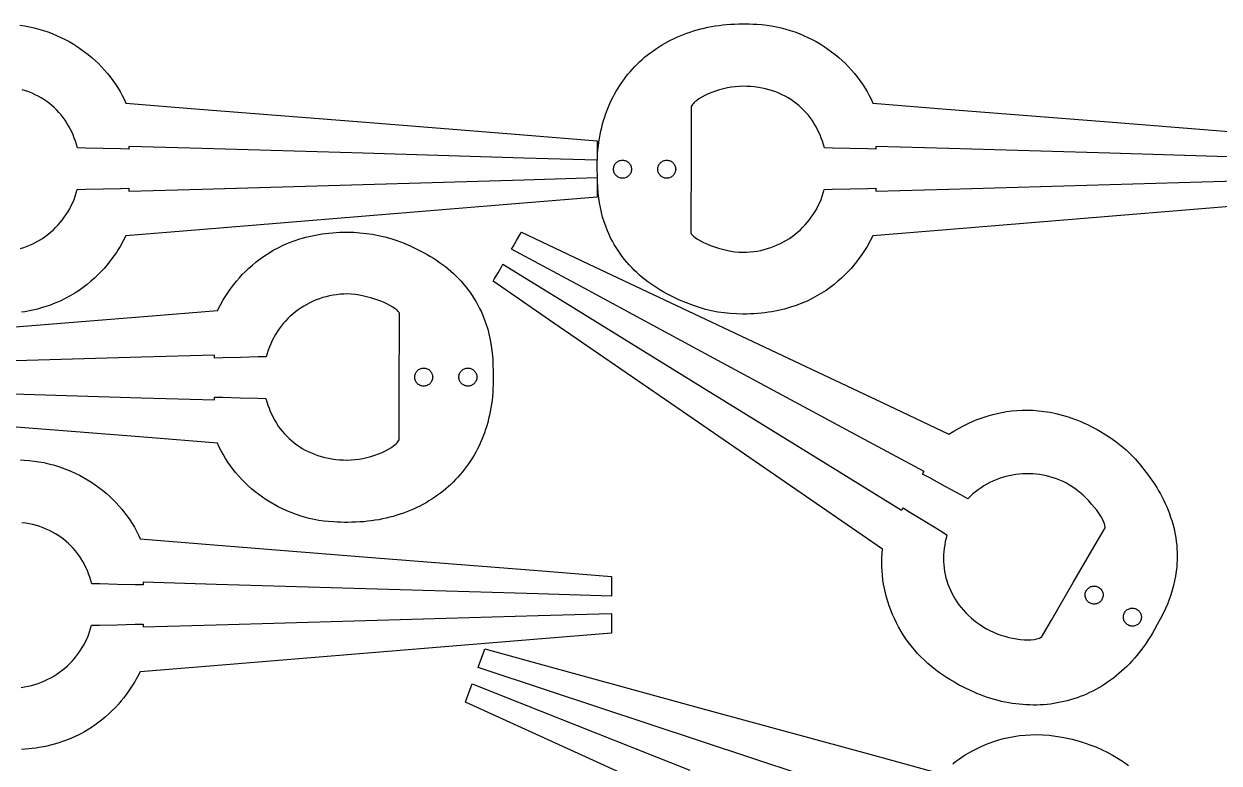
# Model space of a CAD drawing. Extents: x 0 to 1250, y 0 to 2500.
# Drawn here: x 984.1 to 1146.7, y 730.2 to 830.8 of the extents above; entities that cross this region are included whole.
import ezdxf

# ---------------------------------------------------------------- set-up
doc = ezdxf.new("R2010")
doc.units = 0
doc.layers.get('0').update_dxf_attribs({"linetype": 'CONTINUOUS', "lineweight": 25})

msp = doc.modelspace()

# ---------------------------------------------------------------- linework, layer by layer
for points in [[(983.584, 830.573), (984.244, 830.475), (984.895, 830.354), (985.538, 830.211), (986.171, 830.047), (986.795, 829.861), (987.409, 829.655), (988.012, 829.429), (988.605, 829.184), (989.186, 828.919), (989.755, 828.637), (990.312, 828.336), (990.857, 828.019), (991.389, 827.684), (991.907, 827.334), (992.412, 826.967), (992.902, 826.586), (993.377, 826.19), (993.838, 825.78), (994.283, 825.357), (994.712, 824.921), (995.125, 824.472), (995.521, 824.011), (995.899, 823.539), (996.26, 823.057), (996.603, 822.563), (996.928, 822.061), (997.234, 821.549), (997.52, 821.029), (997.787, 820.5), (998.033, 819.964), (1008.05, 819.166), (1030.09, 817.411), (1052.12, 815.656), (1062.14, 814.859), (1062.14, 814.442), (1062.14, 813.526), (1062.14, 812.609), (1062.14, 812.192), (1052.18, 812.488), (1030.28, 813.138), (1008.38, 813.788), (998.425, 814.083), (998.425, 814.024), (998.425, 813.892), (998.426, 813.761), (998.426, 813.702), (997.332, 813.729), (994.926, 813.79), (992.52, 813.851), (991.426, 813.878), (991.303, 814.335), (991.163, 814.784), (991.007, 815.222), (990.835, 815.652), (990.648, 816.071), (990.445, 816.48), (990.228, 816.878), (989.995, 817.265), (989.747, 817.64), (989.485, 818.004), (989.207, 818.356), (988.916, 818.695), (988.611, 819.021), (988.291, 819.333), (987.958, 819.632), (987.611, 819.917), (987.25, 820.188), (986.876, 820.444), (986.49, 820.684), (986.09, 820.909), (985.677, 821.118), (985.252, 821.311), (984.814, 821.488), (984.365, 821.647), (983.903, 821.789)], [(1153.73, 806.336), (1131.69, 804.527), (1109.65, 802.719), (1099.63, 801.897), (1099.28, 801.219), (1098.85, 800.466), (1098.6, 800.068), (1098.34, 799.656), (1098.05, 799.235), (1097.74, 798.804), (1097.41, 798.368), (1097.05, 797.927), (1096.67, 797.484), (1096.26, 797.041), (1095.83, 796.599), (1095.37, 796.162), (1094.89, 795.73), (1094.38, 795.306), (1093.84, 794.892), (1093.27, 794.49), (1092.67, 794.102), (1092.04, 793.73), (1091.39, 793.376), (1090.7, 793.042), (1089.98, 792.73), (1089.22, 792.443), (1088.44, 792.181), (1087.62, 791.948), (1086.76, 791.746), (1085.88, 791.575), (1085.42, 791.503), (1084.95, 791.439), (1084.48, 791.384), (1083.99, 791.339), (1083.5, 791.303), (1083, 791.278), (1082.48, 791.262), (1081.96, 791.257), (1081.11, 791.275), (1080.25, 791.329), (1079.4, 791.419), (1078.55, 791.545), (1077.71, 791.707), (1076.88, 791.905), (1076.05, 792.138), (1075.24, 792.408), (1075.24, 792.409), (1075.23, 792.411), (1075.22, 792.414), (1075.22, 792.415), (1074.27, 792.776), (1073.33, 793.17), (1072.87, 793.38), (1072.42, 793.597), (1071.97, 793.823), (1071.53, 794.058), (1071.1, 794.302), (1070.67, 794.554), (1070.25, 794.816), (1069.84, 795.086), (1069.43, 795.366), (1069.03, 795.655), (1068.64, 795.954), (1068.26, 796.262), (1067.89, 796.58), (1067.53, 796.907), (1067.17, 797.245), (1066.83, 797.592), (1066.49, 797.95), (1066.17, 798.318), (1065.86, 798.696), (1065.55, 799.085), (1065.26, 799.484), (1064.98, 799.894), (1064.71, 800.315), (1064.45, 800.747), (1064.2, 801.19), (1063.97, 801.644), (1063.75, 802.109), (1063.54, 802.586), (1063.3, 803.205), (1063.08, 803.832), (1062.88, 804.465), (1062.71, 805.105), (1062.57, 805.751), (1062.45, 806.402), (1062.35, 807.058), (1062.27, 807.719), (1062.21, 808.534), (1062.17, 809.335), (1062.16, 810.135), (1062.14, 810.947), (1062.14, 811.496), (1062.15, 812.04), (1062.17, 812.578), (1062.2, 813.11), (1062.24, 813.636), (1062.3, 814.156), (1062.36, 814.67), (1062.44, 815.178), (1062.54, 815.68), (1062.64, 816.175), (1062.75, 816.664), (1062.88, 817.146), (1063.01, 817.622), (1063.16, 818.091), (1063.32, 818.553), (1063.49, 819.008), (1063.67, 819.456), (1063.86, 819.897), (1064.06, 820.331), (1064.27, 820.757), (1064.49, 821.176), (1064.73, 821.587), (1064.97, 821.991), (1065.22, 822.387), (1065.48, 822.775), (1065.75, 823.155), (1066.03, 823.527), (1066.32, 823.891), (1066.62, 824.247), (1066.92, 824.594), (1067.24, 824.933), (1067.57, 825.264), (1067.9, 825.586), (1068.24, 825.899), (1068.59, 826.203), (1068.95, 826.499), (1069.32, 826.785), (1069.69, 827.063), (1070.08, 827.331), (1070.47, 827.59), (1070.87, 827.839), (1071.28, 828.079), (1071.69, 828.309), (1072.11, 828.53), (1072.54, 828.74), (1072.98, 828.941), (1073.42, 829.132), (1073.87, 829.313), (1074.32, 829.484), (1074.79, 829.644), (1075.26, 829.794), (1075.73, 829.933), (1076.22, 830.062), (1076.7, 830.18), (1077.2, 830.288), (1077.7, 830.384), (1078.2, 830.469), (1078.72, 830.544), (1079.23, 830.607), (1079.75, 830.659), (1080.28, 830.7), (1080.82, 830.729), (1081.35, 830.746), (1081.9, 830.752), (1082.39, 830.749), (1082.88, 830.74), (1083.37, 830.723), (1083.85, 830.699), (1084.53, 830.648), (1085.2, 830.573), (1085.86, 830.475), (1086.51, 830.354), (1087.15, 830.211), (1087.78, 830.047), (1088.41, 829.861), (1089.02, 829.655), (1089.63, 829.429), (1090.22, 829.184), (1090.8, 828.919), (1091.37, 828.637), (1091.93, 828.336), (1092.47, 828.019), (1093, 827.684), (1093.52, 827.334), (1094.03, 826.967), (1094.52, 826.586), (1094.99, 826.19), (1095.45, 825.78), (1095.9, 825.357), (1096.33, 824.921), (1096.74, 824.472), (1097.13, 824.011), (1097.51, 823.539), (1097.87, 823.057), (1098.22, 822.563), (1098.54, 822.061), (1098.85, 821.549), (1099.13, 821.029), (1099.4, 820.5), (1099.65, 819.964), (1109.66, 819.166), (1131.7, 817.411), (1153.74, 815.656)], [(1153.79, 812.488), (1131.89, 813.138), (1109.99, 813.788), (1100.04, 814.083), (1100.04, 814.024), (1100.04, 813.892), (1100.04, 813.761), (1100.04, 813.702), (1098.95, 813.729), (1096.54, 813.79), (1094.13, 813.851), (1093.04, 813.878), (1092.92, 814.335), (1092.78, 814.784), (1092.62, 815.222), (1092.45, 815.652), (1092.26, 816.071), (1092.06, 816.48), (1091.84, 816.878), (1091.61, 817.265), (1091.36, 817.64), (1091.1, 818.004), (1090.82, 818.356), (1090.53, 818.695), (1090.22, 819.021), (1089.9, 819.333), (1089.57, 819.632), (1089.22, 819.917), (1088.86, 820.188), (1088.49, 820.444), (1088.1, 820.684), (1087.7, 820.909), (1087.29, 821.118), (1086.87, 821.311), (1086.43, 821.488), (1085.98, 821.647), (1085.52, 821.789), (1085.04, 821.913), (1084.56, 822.019), (1084.06, 822.107), (1083.55, 822.176), (1083.03, 822.225), (1082.5, 822.255), (1081.96, 822.265), (1081.46, 822.25), (1080.93, 822.207), (1080.4, 822.135), (1079.86, 822.039), (1079.31, 821.918), (1078.78, 821.776), (1078.25, 821.613), (1077.74, 821.431), (1077.25, 821.233), (1076.79, 821.019), (1076.37, 820.791), (1075.98, 820.551), (1075.63, 820.301), (1075.48, 820.173), (1075.34, 820.043), (1075.22, 819.911), (1075.1, 819.777), (1075.01, 819.643), (1074.93, 819.507), (1074.92, 816.819), (1074.91, 810.905), (1074.89, 804.992), (1074.89, 802.304), (1074.94, 802.204), (1075.01, 802.102), (1075.1, 801.997), (1075.21, 801.89), (1075.48, 801.674), (1075.8, 801.454), (1076.17, 801.235), (1076.6, 801.018), (1077.06, 800.808), (1077.56, 800.606), (1078.08, 800.417), (1078.62, 800.243), (1079.18, 800.086), (1079.75, 799.95), (1080.32, 799.838), (1080.88, 799.752), (1081.43, 799.696), (1081.96, 799.672), (1082.46, 799.683), (1082.95, 799.714), (1083.44, 799.766), (1083.92, 799.838), (1084.39, 799.93), (1084.86, 800.04), (1085.32, 800.17), (1085.77, 800.317), (1086.21, 800.483), (1086.64, 800.666), (1087.07, 800.866), (1087.48, 801.082), (1087.88, 801.315), (1088.28, 801.563), (1088.66, 801.826), (1089.03, 802.104), (1089.39, 802.397), (1089.73, 802.704), (1090.06, 803.024), (1090.38, 803.357), (1090.69, 803.703), (1090.98, 804.061), (1091.26, 804.43), (1091.52, 804.812), (1091.77, 805.204), (1092, 805.606), (1092.21, 806.019), (1092.41, 806.441), (1092.59, 806.872), (1092.75, 807.312), (1092.89, 807.76), (1093.02, 808.216), (1094.12, 808.243), (1096.53, 808.301), (1098.94, 808.36), (1100.03, 808.386), (1100.03, 808.324), (1100.03, 808.187), (1100.03, 808.051), (1100.03, 807.989), (1109.99, 808.277), (1131.89, 808.911), (1153.8, 809.545)], [(983.705, 800.17), (984.155, 800.317), (984.597, 800.483), (985.03, 800.666), (985.453, 800.866), (985.867, 801.082), (986.271, 801.315), (986.663, 801.563), (987.045, 801.826), (987.415, 802.104), (987.773, 802.397), (988.118, 802.704), (988.451, 803.024), (988.77, 803.357), (989.076, 803.703), (989.367, 804.061), (989.644, 804.43), (989.906, 804.812), (990.152, 805.204), (990.382, 805.606), (990.596, 806.019), (990.794, 806.441), (990.974, 806.872), (991.136, 807.312), (991.281, 807.76), (991.407, 808.216), (992.502, 808.243), (994.913, 808.301), (997.323, 808.36), (998.419, 808.386), (998.419, 808.324), (998.418, 808.187), (998.417, 808.051), (998.417, 807.989), (1008.37, 808.277), (1030.28, 808.911), (1052.18, 809.545), (1062.14, 809.833), (1062.14, 809.415), (1062.14, 808.496), (1062.14, 807.576), (1062.14, 807.158), (1052.12, 806.336), (1030.08, 804.527), (1008.04, 802.719), (998.02, 801.897), (997.667, 801.219), (997.237, 800.466), (996.991, 800.068), (996.725, 799.656), (996.436, 799.235), (996.126, 798.804), (995.792, 798.368), (995.435, 797.927), (995.054, 797.484), (994.648, 797.041), (994.216, 796.599), (993.759, 796.162), (993.275, 795.73), (992.763, 795.306), (992.223, 794.892), (991.655, 794.49), (991.058, 794.102), (990.43, 793.73), (989.773, 793.376), (989.084, 793.042), (988.363, 792.73), (987.611, 792.443), (986.825, 792.181), (986.005, 791.948), (985.151, 791.746), (984.263, 791.575), (983.805, 791.503)], [(978.431, 789.142), (1000.47, 790.95), (1010.49, 791.772), (1010.84, 792.45), (1011.27, 793.202), (1011.52, 793.601), (1011.79, 794.013), (1012.07, 794.434), (1012.38, 794.865), (1012.72, 795.301), (1013.07, 795.742), (1013.46, 796.185), (1013.86, 796.628), (1014.29, 797.07), (1014.75, 797.507), (1015.24, 797.939), (1015.75, 798.363), (1016.29, 798.777), (1016.86, 799.179), (1017.45, 799.567), (1018.08, 799.939), (1018.74, 800.293), (1019.43, 800.627), (1020.15, 800.939), (1020.9, 801.226), (1021.69, 801.488), (1022.51, 801.721), (1023.36, 801.923), (1024.25, 802.094), (1024.71, 802.166), (1025.17, 802.23), (1025.65, 802.285), (1026.13, 802.33), (1026.63, 802.365), (1027.13, 802.391), (1027.64, 802.407), (1028.16, 802.412), (1029.02, 802.394), (1029.87, 802.34), (1030.72, 802.25), (1031.57, 802.124), (1032.41, 801.962), (1033.25, 801.764), (1034.07, 801.531), (1034.88, 801.261), (1034.89, 801.26), (1034.89, 801.258), (1034.9, 801.255), (1034.9, 801.254), (1035.86, 800.892), (1036.79, 800.499), (1037.25, 800.289), (1037.7, 800.072), (1038.15, 799.846), (1038.59, 799.611), (1039.03, 799.367), (1039.45, 799.115), (1039.87, 798.853), (1040.29, 798.583), (1040.69, 798.303), (1041.09, 798.014), (1041.48, 797.715), (1041.86, 797.407), (1042.23, 797.089), (1042.6, 796.762), (1042.95, 796.424), (1043.3, 796.077), (1043.63, 795.719), (1043.95, 795.351), (1044.27, 794.973), (1044.57, 794.584), (1044.86, 794.185), (1045.15, 793.775), (1045.42, 793.354), (1045.67, 792.922), (1045.92, 792.479), (1046.15, 792.025), (1046.38, 791.56), (1046.58, 791.083), (1046.83, 790.464), (1047.05, 789.837), (1047.24, 789.204), (1047.41, 788.564), (1047.55, 787.918), (1047.68, 787.267), (1047.78, 786.611), (1047.86, 785.95), (1047.92, 785.135), (1047.95, 784.334), (1047.97, 783.534), (1047.98, 782.721), (1047.99, 782.173), (1047.98, 781.629), (1047.96, 781.091), (1047.93, 780.559), (1047.88, 780.033), (1047.83, 779.513), (1047.76, 778.999), (1047.68, 778.491), (1047.59, 777.989), (1047.49, 777.494), (1047.37, 777.005), (1047.25, 776.523), (1047.11, 776.047), (1046.96, 775.578), (1046.8, 775.116), (1046.63, 774.661), (1046.45, 774.213), (1046.26, 773.772), (1046.06, 773.338), (1045.85, 772.912), (1045.63, 772.493), (1045.4, 772.082), (1045.16, 771.678), (1044.91, 771.282), (1044.64, 770.894), (1044.37, 770.514), (1044.09, 770.142), (1043.81, 769.778), (1043.51, 769.422), (1043.2, 769.074), (1042.88, 768.735), (1042.56, 768.405), (1042.22, 768.083), (1041.88, 767.77), (1041.53, 767.465), (1041.17, 767.17), (1040.8, 766.884), (1040.43, 766.606), (1040.05, 766.338), (1039.65, 766.079), (1039.25, 765.83), (1038.85, 765.59), (1038.43, 765.36), (1038.01, 765.139), (1037.58, 764.928), (1037.15, 764.728), (1036.71, 764.537), (1036.26, 764.356), (1035.8, 764.185), (1035.34, 764.025), (1034.87, 763.875), (1034.39, 763.736), (1033.91, 763.607), (1033.42, 763.489), (1032.93, 763.381), (1032.43, 763.285), (1031.92, 763.199), (1031.41, 763.125), (1030.89, 763.062), (1030.37, 763.01), (1029.84, 762.969), (1029.31, 762.94), (1028.77, 762.923), (1028.23, 762.917), (1027.74, 762.92), (1027.25, 762.929), (1026.76, 762.946), (1026.27, 762.97), (1025.59, 763.021), (1024.93, 763.096), (1024.27, 763.194), (1023.62, 763.315), (1022.97, 763.458), (1022.34, 763.622), (1021.72, 763.808), (1021.1, 764.014), (1020.5, 764.24), (1019.91, 764.485), (1019.32, 764.749), (1018.76, 765.032), (1018.2, 765.332), (1017.65, 765.65), (1017.12, 765.985), (1016.6, 766.335), (1016.1, 766.701), (1015.61, 767.083), (1015.13, 767.479), (1014.67, 767.889), (1014.23, 768.312), (1013.8, 768.748), (1013.39, 769.197), (1012.99, 769.658), (1012.61, 770.13), (1012.25, 770.612), (1011.91, 771.105), (1011.58, 771.608), (1011.28, 772.12), (1010.99, 772.64), (1010.72, 773.169), (1010.48, 773.705), (1000.46, 774.503), (978.424, 776.258)], [(978.23, 780.531), (1000.13, 779.881), (1010.09, 779.586), (1010.09, 779.645), (1010.08, 779.776), (1010.08, 779.908), (1010.08, 779.967), (1011.18, 779.94), (1013.58, 779.879), (1015.99, 779.818), (1017.08, 779.791), (1017.21, 779.334), (1017.35, 778.885), (1017.5, 778.447), (1017.67, 778.017), (1017.86, 777.598), (1018.06, 777.189), (1018.28, 776.791), (1018.52, 776.404), (1018.76, 776.028), (1019.03, 775.665), (1019.3, 775.313), (1019.59, 774.974), (1019.9, 774.648), (1020.22, 774.336), (1020.55, 774.037), (1020.9, 773.752), (1021.26, 773.481), (1021.63, 773.225), (1022.02, 772.985), (1022.42, 772.76), (1022.83, 772.55), (1023.26, 772.358), (1023.7, 772.181), (1024.15, 772.022), (1024.61, 771.88), (1025.08, 771.756), (1025.57, 771.65), (1026.06, 771.562), (1026.57, 771.493), (1027.09, 771.444), (1027.62, 771.413), (1028.16, 771.403), (1028.67, 771.418), (1029.19, 771.462), (1029.73, 771.533), (1030.27, 771.63), (1030.81, 771.75), (1031.35, 771.893), (1031.87, 772.056), (1032.38, 772.238), (1032.87, 772.436), (1033.33, 772.65), (1033.76, 772.878), (1034.15, 773.118), (1034.49, 773.368), (1034.64, 773.496), (1034.78, 773.626), (1034.91, 773.758), (1035.02, 773.891), (1035.12, 774.026), (1035.2, 774.162), (1035.2, 776.85), (1035.22, 782.763), (1035.23, 788.677), (1035.24, 791.365), (1035.18, 791.465), (1035.11, 791.567), (1035.02, 791.672), (1034.91, 791.778), (1034.65, 791.995), (1034.33, 792.215), (1033.95, 792.434), (1033.53, 792.651), (1033.06, 792.861), (1032.57, 793.062), (1032.04, 793.252), (1031.5, 793.426), (1030.94, 793.583), (1030.37, 793.719), (1029.81, 793.831), (1029.25, 793.917), (1028.69, 793.973), (1028.16, 793.997), (1027.66, 793.986), (1027.17, 793.955), (1026.68, 793.903), (1026.2, 793.831), (1025.73, 793.739), (1025.26, 793.629), (1024.81, 793.499), (1024.36, 793.352), (1023.91, 793.186), (1023.48, 793.003), (1023.06, 792.803), (1022.64, 792.587), (1022.24, 792.354), (1021.85, 792.106), (1021.47, 791.843), (1021.1, 791.564), (1020.74, 791.272), (1020.39, 790.965), (1020.06, 790.645), (1019.74, 790.312), (1019.43, 789.966), (1019.14, 789.608), (1018.87, 789.238), (1018.6, 788.857), (1018.36, 788.465), (1018.13, 788.063), (1017.91, 787.65), (1017.72, 787.228), (1017.54, 786.797), (1017.37, 786.357), (1017.23, 785.909), (1017.1, 785.452), (1016.01, 785.426), (1013.6, 785.368), (1011.19, 785.309), (1010.09, 785.283), (1010.09, 785.345), (1010.09, 785.482), (1010.09, 785.618), (1010.09, 785.68), (1000.14, 785.392), (978.232, 784.758)], [(983.696, 771.417), (984.185, 771.392), (984.861, 771.341), (985.528, 771.266), (986.188, 771.168), (986.839, 771.047), (987.482, 770.904), (988.115, 770.74), (988.739, 770.554), (989.353, 770.348), (989.956, 770.122), (990.549, 769.877), (991.13, 769.613), (991.699, 769.33), (992.257, 769.03), (992.801, 768.712), (993.333, 768.378), (993.851, 768.027), (994.356, 767.661), (994.846, 767.279), (995.322, 766.884), (995.782, 766.474), (996.227, 766.05), (996.656, 765.614), (997.069, 765.165), (997.465, 764.705), (997.844, 764.232), (998.205, 763.75), (998.548, 763.257), (998.872, 762.754), (999.178, 762.242), (999.464, 761.722), (999.731, 761.193), (999.978, 760.657), (1009.99, 759.859), (1032.03, 758.105), (1054.07, 756.35), (1064.08, 755.552), (1064.08, 755.135), (1064.08, 754.219), (1064.08, 753.302), (1064.08, 752.886), (1054.12, 753.181), (1032.22, 753.831), (1010.32, 754.481), (1000.37, 754.777), (1000.37, 754.717), (1000.37, 754.586), (1000.37, 754.455), (1000.37, 754.395), (999.277, 754.423), (996.87, 754.483), (994.464, 754.544), (993.37, 754.572), (993.247, 755.029), (993.107, 755.477), (992.951, 755.916), (992.78, 756.345), (992.592, 756.764), (992.39, 757.173), (992.172, 757.571), (991.939, 757.958), (991.691, 758.334), (991.429, 758.697), (991.152, 759.049), (990.86, 759.388), (990.555, 759.714), (990.235, 760.027), (989.902, 760.326), (989.555, 760.611), (989.194, 760.881), (988.821, 761.137), (988.434, 761.377), (988.034, 761.603), (987.621, 761.812), (987.196, 762.005), (986.759, 762.181), (986.309, 762.34), (985.847, 762.482), (985.373, 762.606), (984.888, 762.713), (984.391, 762.8), (983.883, 762.869)], [(983.77, 740.46), (984.251, 740.531), (984.724, 740.623), (985.19, 740.734), (985.649, 740.863), (986.099, 741.011), (986.541, 741.176), (986.974, 741.359), (987.398, 741.559), (987.812, 741.775), (988.215, 742.008), (988.608, 742.256), (988.989, 742.519), (989.359, 742.798), (989.717, 743.09), (990.062, 743.397), (990.395, 743.717), (990.714, 744.05), (991.02, 744.396), (991.311, 744.754), (991.588, 745.124), (991.85, 745.505), (992.096, 745.897), (992.327, 746.299), (992.541, 746.712), (992.738, 747.134), (992.918, 747.565), (993.081, 748.005), (993.225, 748.453), (993.351, 748.91), (994.447, 748.936), (996.857, 748.995), (999.267, 749.053), (1000.36, 749.079), (1000.36, 749.017), (1000.36, 748.881), (1000.36, 748.744), (1000.36, 748.682), (1010.32, 748.97), (1032.22, 749.604), (1054.13, 750.239), (1064.08, 750.527), (1064.08, 750.109), (1064.08, 749.189), (1064.08, 748.269), (1064.08, 747.851), (1054.06, 747.029), (1032.02, 745.221), (1009.98, 743.412), (999.965, 742.59), (999.611, 741.912), (999.181, 741.16), (998.935, 740.761), (998.669, 740.35), (998.381, 739.928), (998.07, 739.498), (997.737, 739.061), (997.38, 738.62), (996.998, 738.177), (996.592, 737.734), (996.161, 737.293), (995.703, 736.855), (995.219, 736.423), (994.707, 735.999), (994.168, 735.585), (993.599, 735.183), (993.002, 734.795), (992.375, 734.423), (991.717, 734.069), (991.028, 733.735), (990.308, 733.424), (989.555, 733.136), (988.769, 732.875), (987.949, 732.642), (987.096, 732.439), (986.207, 732.268), (985.75, 732.196), (985.283, 732.132), (984.807, 732.078), (984.323, 732.033), (983.829, 731.997)], [(1097, 726.253), (1076.2, 733.148), (1055.4, 740.044), (1045.95, 743.179), (1046.09, 743.571), (1046.4, 744.436), (1046.72, 745.3), (1046.86, 745.692), (1056.56, 743.039), (1077.89, 737.2), (1099.22, 731.361), (1108.91, 728.707)], [(1073.47, 725.095), (1053.37, 734.281), (1044.23, 738.456), (1044.37, 738.848), (1044.69, 739.709), (1045, 740.57), (1045.14, 740.961), (1054.4, 737.279), (1074.75, 729.177)], [(1110.51, 730.074), (1110.9, 730.369), (1111.31, 730.667), (1111.75, 730.965), (1112.21, 731.261), (1112.7, 731.553), (1113.21, 731.839), (1113.74, 732.117), (1114.3, 732.384), (1114.88, 732.639), (1115.48, 732.879), (1116.11, 733.102), (1116.76, 733.307), (1117.43, 733.49), (1118.12, 733.651), (1118.84, 733.786), (1119.58, 733.893), (1120.34, 733.971), (1121.12, 734.018), (1121.93, 734.031), (1122.76, 734.007), (1123.61, 733.946), (1124.48, 733.845), (1125.37, 733.701), (1125.83, 733.613), (1126.29, 733.513), (1126.75, 733.401), (1127.22, 733.278), (1127.7, 733.143), (1128.18, 732.995), (1128.67, 732.834), (1129.16, 732.661), (1129.96, 732.352), (1130.74, 732.009), (1131.51, 731.633), (1132.26, 731.224), (1133, 730.784), (1133.72, 730.313), (1134.41, 729.812)]]:
    msp.add_lwpolyline(points)
for points in [[(1064.35, 810.98), (1064.36, 811.105), (1064.38, 811.226), (1064.41, 811.344), (1064.45, 811.456), (1064.5, 811.563), (1064.56, 811.664), (1064.63, 811.759), (1064.71, 811.846), (1064.8, 811.925), (1064.89, 811.995), (1064.99, 812.057), (1065.1, 812.108), (1065.21, 812.149), (1065.33, 812.18), (1065.45, 812.198), (1065.58, 812.205), (1065.7, 812.198), (1065.83, 812.18), (1065.94, 812.149), (1066.06, 812.108), (1066.16, 812.057), (1066.26, 811.995), (1066.36, 811.925), (1066.44, 811.846), (1066.52, 811.759), (1066.59, 811.664), (1066.66, 811.563), (1066.71, 811.456), (1066.75, 811.344), (1066.78, 811.226), (1066.8, 811.105), (1066.8, 810.98), (1066.8, 810.854), (1066.78, 810.733), (1066.75, 810.615), (1066.71, 810.503), (1066.66, 810.396), (1066.59, 810.295), (1066.52, 810.2), (1066.44, 810.113), (1066.36, 810.034), (1066.26, 809.964), (1066.16, 809.902), (1066.06, 809.851), (1065.94, 809.81), (1065.83, 809.779), (1065.7, 809.761), (1065.58, 809.755), (1065.45, 809.761), (1065.33, 809.779), (1065.21, 809.81), (1065.1, 809.851), (1064.99, 809.902), (1064.89, 809.964), (1064.8, 810.034), (1064.71, 810.113), (1064.63, 810.2), (1064.56, 810.295), (1064.5, 810.396), (1064.45, 810.503), (1064.41, 810.615), (1064.38, 810.733), (1064.36, 810.854)], [(1070.37, 810.98), (1070.37, 811.105), (1070.39, 811.226), (1070.42, 811.344), (1070.46, 811.456), (1070.52, 811.563), (1070.58, 811.664), (1070.65, 811.759), (1070.73, 811.846), (1070.81, 811.925), (1070.91, 811.995), (1071.01, 812.057), (1071.12, 812.108), (1071.23, 812.149), (1071.35, 812.18), (1071.47, 812.198), (1071.59, 812.205), (1071.72, 812.198), (1071.84, 812.18), (1071.96, 812.149), (1072.07, 812.108), (1072.18, 812.057), (1072.28, 811.995), (1072.37, 811.925), (1072.46, 811.846), (1072.54, 811.759), (1072.61, 811.664), (1072.67, 811.563), (1072.72, 811.456), (1072.76, 811.344), (1072.79, 811.226), (1072.81, 811.105), (1072.82, 810.98), (1072.81, 810.854), (1072.79, 810.733), (1072.76, 810.615), (1072.72, 810.503), (1072.67, 810.396), (1072.61, 810.295), (1072.54, 810.2), (1072.46, 810.113), (1072.37, 810.034), (1072.28, 809.964), (1072.18, 809.902), (1072.07, 809.851), (1071.96, 809.81), (1071.84, 809.779), (1071.72, 809.761), (1071.59, 809.755), (1071.47, 809.761), (1071.35, 809.779), (1071.23, 809.81), (1071.12, 809.851), (1071.01, 809.902), (1070.91, 809.964), (1070.81, 810.034), (1070.73, 810.113), (1070.65, 810.2), (1070.58, 810.295), (1070.52, 810.396), (1070.46, 810.503), (1070.42, 810.615), (1070.39, 810.733), (1070.37, 810.854)], [(1109.99, 774.91), (1110.64, 775.32), (1111.39, 775.757), (1111.8, 775.979), (1112.24, 776.202), (1112.7, 776.423), (1113.18, 776.64), (1113.69, 776.852), (1114.22, 777.055), (1114.77, 777.248), (1115.34, 777.429), (1115.94, 777.595), (1116.55, 777.746), (1117.19, 777.878), (1117.84, 777.989), (1118.52, 778.078), (1119.21, 778.142), (1119.92, 778.179), (1120.65, 778.188), (1121.4, 778.165), (1122.16, 778.11), (1122.94, 778.02), (1123.74, 777.892), (1124.55, 777.726), (1125.37, 777.518), (1126.21, 777.266), (1127.07, 776.97), (1127.5, 776.804), (1127.94, 776.626), (1128.38, 776.435), (1128.82, 776.232), (1129.26, 776.016), (1129.71, 775.787), (1130.16, 775.544), (1130.62, 775.287), (1131.35, 774.845), (1132.06, 774.371), (1132.76, 773.867), (1133.43, 773.334), (1134.08, 772.772), (1134.7, 772.184), (1135.3, 771.57), (1135.86, 770.931), (1135.87, 770.929), (1135.87, 770.923), (1135.87, 770.917), (1135.88, 770.915), (1136.52, 770.125), (1137.13, 769.317), (1137.43, 768.906), (1137.71, 768.491), (1137.99, 768.071), (1138.25, 767.647), (1138.5, 767.219), (1138.75, 766.787), (1138.98, 766.35), (1139.2, 765.909), (1139.42, 765.464), (1139.62, 765.015), (1139.8, 764.561), (1139.98, 764.104), (1140.14, 763.643), (1140.29, 763.177), (1140.43, 762.708), (1140.56, 762.235), (1140.67, 761.758), (1140.76, 761.277), (1140.85, 760.792), (1140.92, 760.304), (1140.97, 759.812), (1141.01, 759.316), (1141.03, 758.817), (1141.04, 758.314), (1141.03, 757.807), (1141.01, 757.297), (1140.97, 756.783), (1140.91, 756.266), (1140.81, 755.608), (1140.69, 754.956), (1140.54, 754.31), (1140.36, 753.672), (1140.17, 753.04), (1139.95, 752.414), (1139.71, 751.796), (1139.44, 751.185), (1139.09, 750.447), (1138.72, 749.738), (1138.33, 749.037), (1137.94, 748.327), (1137.67, 747.848), (1137.39, 747.381), (1137.1, 746.925), (1136.81, 746.481), (1136.51, 746.047), (1136.2, 745.624), (1135.88, 745.213), (1135.56, 744.813), (1135.23, 744.424), (1134.89, 744.047), (1134.55, 743.68), (1134.2, 743.325), (1133.84, 742.982), (1133.48, 742.649), (1133.11, 742.329), (1132.74, 742.019), (1132.36, 741.721), (1131.97, 741.434), (1131.58, 741.159), (1131.19, 740.896), (1130.79, 740.644), (1130.38, 740.403), (1129.97, 740.174), (1129.55, 739.957), (1129.13, 739.751), (1128.71, 739.557), (1128.28, 739.375), (1127.85, 739.204), (1127.41, 739.045), (1126.97, 738.898), (1126.53, 738.762), (1126.08, 738.639), (1125.63, 738.527), (1125.18, 738.427), (1124.72, 738.339), (1124.26, 738.263), (1123.8, 738.198), (1123.34, 738.146), (1122.87, 738.105), (1122.4, 738.077), (1121.93, 738.061), (1121.46, 738.056), (1120.99, 738.064), (1120.51, 738.084), (1120.04, 738.115), (1119.56, 738.159), (1119.08, 738.215), (1118.6, 738.284), (1118.12, 738.364), (1117.64, 738.457), (1117.16, 738.562), (1116.67, 738.679), (1116.19, 738.808), (1115.71, 738.95), (1115.23, 739.104), (1114.75, 739.271), (1114.27, 739.45), (1113.79, 739.641), (1113.31, 739.845), (1112.83, 740.061), (1112.35, 740.29), (1111.88, 740.531), (1111.4, 740.785), (1110.93, 741.051), (1110.51, 741.299), (1110.09, 741.552), (1109.67, 741.811), (1109.26, 742.077), (1108.7, 742.459), (1108.16, 742.857), (1107.64, 743.272), (1107.13, 743.702), (1106.65, 744.147), (1106.18, 744.607), (1105.73, 745.079), (1105.3, 745.564), (1104.9, 746.062), (1104.5, 746.57), (1104.13, 747.09), (1103.78, 747.619), (1103.45, 748.158), (1103.14, 748.706), (1102.84, 749.261), (1102.57, 749.824), (1102.32, 750.393), (1102.08, 750.969), (1101.87, 751.549), (1101.67, 752.135), (1101.5, 752.724), (1101.35, 753.316), (1101.21, 753.911), (1101.1, 754.508), (1101.01, 755.106), (1100.94, 755.705), (1100.89, 756.303), (1100.86, 756.901), (1100.85, 757.497), (1100.86, 758.091), (1100.89, 758.682), (1100.95, 759.27), (1092.67, 764.969), (1074.47, 777.507), (1056.26, 790.044), (1047.99, 795.743), (1048.19, 796.104), (1048.65, 796.897), (1049.11, 797.69), (1049.32, 798.051), (1057.79, 792.818), (1076.44, 781.304), (1095.08, 769.791), (1103.55, 764.558), (1103.58, 764.61), (1103.65, 764.724), (1103.71, 764.837), (1103.74, 764.889), (1104.67, 764.319), (1106.73, 763.063), (1108.78, 761.807), (1109.71, 761.236), (1109.59, 760.779), (1109.49, 760.321), (1109.41, 759.863), (1109.34, 759.405), (1109.29, 758.948), (1109.26, 758.493), (1109.25, 758.039), (1109.26, 757.588), (1109.29, 757.139), (1109.33, 756.692), (1109.4, 756.249), (1109.48, 755.81), (1109.58, 755.375), (1109.7, 754.945), (1109.84, 754.519), (1110, 754.099), (1110.18, 753.684), (1110.37, 753.276), (1110.59, 752.874), (1110.82, 752.479), (1111.07, 752.092), (1111.34, 751.712), (1111.64, 751.34), (1111.95, 750.978), (1112.27, 750.624), (1112.62, 750.279), (1112.99, 749.945), (1113.38, 749.62), (1113.78, 749.307), (1114.21, 749.004), (1114.65, 748.713), (1115.11, 748.434), (1115.56, 748.194), (1116.04, 747.97), (1116.53, 747.764), (1117.05, 747.577), (1117.58, 747.41), (1118.12, 747.265), (1118.65, 747.143), (1119.19, 747.046), (1119.71, 746.974), (1120.21, 746.929), (1120.7, 746.913), (1121.15, 746.926), (1121.58, 746.971), (1121.77, 747.006), (1121.96, 747.048), (1122.13, 747.1), (1122.3, 747.159), (1122.45, 747.228), (1122.59, 747.306), (1123.93, 749.63), (1126.9, 754.745), (1129.87, 759.859), (1131.22, 762.184), (1131.22, 762.297), (1131.21, 762.422), (1131.19, 762.558), (1131.15, 762.704), (1131.03, 763.023), (1130.86, 763.375), (1130.64, 763.753), (1130.38, 764.152), (1130.09, 764.566), (1129.76, 764.988), (1129.4, 765.414), (1129.02, 765.837), (1128.61, 766.252), (1128.19, 766.653), (1127.75, 767.034), (1127.31, 767.39), (1126.86, 767.713), (1126.41, 768), (1125.97, 768.24), (1125.53, 768.459), (1125.08, 768.658), (1124.63, 768.836), (1124.18, 768.993), (1123.72, 769.13), (1123.26, 769.248), (1122.79, 769.345), (1122.33, 769.423), (1121.86, 769.481), (1121.39, 769.519), (1120.93, 769.539), (1120.46, 769.539), (1120, 769.52), (1119.53, 769.483), (1119.08, 769.427), (1118.62, 769.353), (1118.17, 769.26), (1117.72, 769.149), (1117.27, 769.02), (1116.84, 768.873), (1116.41, 768.709), (1115.98, 768.527), (1115.56, 768.328), (1115.15, 768.112), (1114.75, 767.878), (1114.36, 767.628), (1113.98, 767.361), (1113.61, 767.078), (1113.25, 766.778), (1112.9, 766.462), (1112.56, 766.13), (1111.6, 766.655), (1109.48, 767.809), (1107.37, 768.964), (1106.4, 769.489), (1106.44, 769.543), (1106.5, 769.661), (1106.57, 769.779), (1106.6, 769.832), (1097.84, 774.561), (1078.55, 784.964), (1059.26, 795.367), (1050.5, 800.095), (1050.71, 800.457), (1051.17, 801.254), (1051.63, 802.05), (1051.84, 802.412), (1060.92, 798.115), (1080.92, 788.661), (1100.91, 779.207)], [(1039.76, 782.689), (1039.75, 782.564), (1039.73, 782.442), (1039.7, 782.325), (1039.66, 782.213), (1039.61, 782.105), (1039.55, 782.004), (1039.48, 781.91), (1039.4, 781.823), (1039.31, 781.744), (1039.22, 781.673), (1039.11, 781.612), (1039.01, 781.561), (1038.89, 781.519), (1038.78, 781.489), (1038.66, 781.471), (1038.53, 781.464), (1038.41, 781.471), (1038.28, 781.489), (1038.17, 781.519), (1038.05, 781.561), (1037.95, 781.612), (1037.85, 781.673), (1037.75, 781.744), (1037.66, 781.823), (1037.59, 781.91), (1037.51, 782.004), (1037.45, 782.105), (1037.4, 782.213), (1037.36, 782.325), (1037.33, 782.442), (1037.31, 782.564), (1037.31, 782.689), (1037.31, 782.815), (1037.33, 782.936), (1037.36, 783.054), (1037.4, 783.166), (1037.45, 783.273), (1037.51, 783.374), (1037.59, 783.469), (1037.66, 783.556), (1037.75, 783.635), (1037.85, 783.705), (1037.95, 783.767), (1038.05, 783.818), (1038.17, 783.859), (1038.28, 783.889), (1038.41, 783.908), (1038.53, 783.914), (1038.66, 783.908), (1038.78, 783.889), (1038.89, 783.859), (1039.01, 783.818), (1039.11, 783.767), (1039.22, 783.705), (1039.31, 783.635), (1039.4, 783.556), (1039.48, 783.469), (1039.55, 783.374), (1039.61, 783.273), (1039.66, 783.166), (1039.7, 783.054), (1039.73, 782.936), (1039.75, 782.815)], [(1045.77, 782.689), (1045.76, 782.564), (1045.75, 782.442), (1045.72, 782.325), (1045.67, 782.213), (1045.62, 782.105), (1045.56, 782.004), (1045.49, 781.91), (1045.41, 781.823), (1045.32, 781.744), (1045.23, 781.673), (1045.13, 781.612), (1045.02, 781.561), (1044.91, 781.519), (1044.79, 781.489), (1044.67, 781.471), (1044.55, 781.464), (1044.42, 781.471), (1044.3, 781.489), (1044.18, 781.519), (1044.07, 781.561), (1043.96, 781.612), (1043.86, 781.673), (1043.77, 781.744), (1043.68, 781.823), (1043.6, 781.91), (1043.53, 782.004), (1043.47, 782.105), (1043.42, 782.213), (1043.38, 782.325), (1043.35, 782.442), (1043.33, 782.564), (1043.32, 782.689), (1043.33, 782.815), (1043.35, 782.936), (1043.38, 783.054), (1043.42, 783.166), (1043.47, 783.273), (1043.53, 783.374), (1043.6, 783.469), (1043.68, 783.556), (1043.77, 783.635), (1043.86, 783.705), (1043.96, 783.767), (1044.07, 783.818), (1044.18, 783.859), (1044.3, 783.889), (1044.42, 783.908), (1044.55, 783.914), (1044.67, 783.908), (1044.79, 783.889), (1044.91, 783.859), (1045.02, 783.818), (1045.13, 783.767), (1045.23, 783.705), (1045.32, 783.635), (1045.41, 783.556), (1045.49, 783.469), (1045.56, 783.374), (1045.62, 783.273), (1045.67, 783.166), (1045.72, 783.054), (1045.75, 782.936), (1045.76, 782.815)], [(1130.8, 752.411), (1130.73, 752.305), (1130.65, 752.209), (1130.57, 752.123), (1130.48, 752.046), (1130.38, 751.979), (1130.27, 751.922), (1130.17, 751.876), (1130.05, 751.84), (1129.94, 751.815), (1129.82, 751.801), (1129.7, 751.798), (1129.59, 751.807), (1129.47, 751.828), (1129.35, 751.861), (1129.24, 751.905), (1129.12, 751.962), (1129.02, 752.031), (1128.92, 752.107), (1128.84, 752.192), (1128.76, 752.284), (1128.69, 752.382), (1128.64, 752.486), (1128.59, 752.594), (1128.55, 752.706), (1128.53, 752.821), (1128.51, 752.938), (1128.51, 753.056), (1128.52, 753.175), (1128.54, 753.293), (1128.57, 753.41), (1128.62, 753.524), (1128.68, 753.636), (1128.74, 753.741), (1128.82, 753.837), (1128.91, 753.924), (1129, 754.001), (1129.1, 754.068), (1129.2, 754.124), (1129.31, 754.171), (1129.42, 754.207), (1129.53, 754.232), (1129.65, 754.245), (1129.77, 754.248), (1129.89, 754.239), (1130.01, 754.219), (1130.12, 754.186), (1130.24, 754.141), (1130.35, 754.084), (1130.45, 754.016), (1130.55, 753.939), (1130.64, 753.854), (1130.71, 753.762), (1130.78, 753.664), (1130.84, 753.561), (1130.88, 753.452), (1130.92, 753.34), (1130.95, 753.225), (1130.96, 753.109), (1130.96, 752.99), (1130.95, 752.872), (1130.93, 752.754), (1130.9, 752.637), (1130.85, 752.523)], [(1136.01, 749.403), (1135.94, 749.298), (1135.86, 749.202), (1135.78, 749.115), (1135.68, 749.039), (1135.59, 748.972), (1135.48, 748.915), (1135.37, 748.868), (1135.26, 748.833), (1135.15, 748.808), (1135.03, 748.794), (1134.91, 748.791), (1134.79, 748.8), (1134.68, 748.821), (1134.56, 748.853), (1134.44, 748.898), (1134.33, 748.955), (1134.23, 749.023), (1134.13, 749.1), (1134.05, 749.185), (1133.97, 749.277), (1133.9, 749.375), (1133.84, 749.479), (1133.8, 749.587), (1133.76, 749.699), (1133.74, 749.814), (1133.72, 749.931), (1133.72, 750.049), (1133.73, 750.167), (1133.75, 750.285), (1133.78, 750.402), (1133.83, 750.517), (1133.88, 750.628), (1133.95, 750.734), (1134.03, 750.83), (1134.11, 750.916), (1134.21, 750.993), (1134.3, 751.06), (1134.41, 751.117), (1134.52, 751.163), (1134.63, 751.199), (1134.74, 751.224), (1134.86, 751.238), (1134.98, 751.241), (1135.1, 751.232), (1135.22, 751.211), (1135.33, 751.179), (1135.45, 751.134), (1135.56, 751.077), (1135.66, 751.009), (1135.76, 750.932), (1135.85, 750.847), (1135.92, 750.755), (1135.99, 750.657), (1136.05, 750.553), (1136.09, 750.445), (1136.13, 750.333), (1136.15, 750.218), (1136.17, 750.101), (1136.17, 749.983), (1136.16, 749.864), (1136.14, 749.746), (1136.11, 749.63), (1136.06, 749.515)]]:
    msp.add_lwpolyline(points, close=True)

doc.saveas('drawing.dxf')
